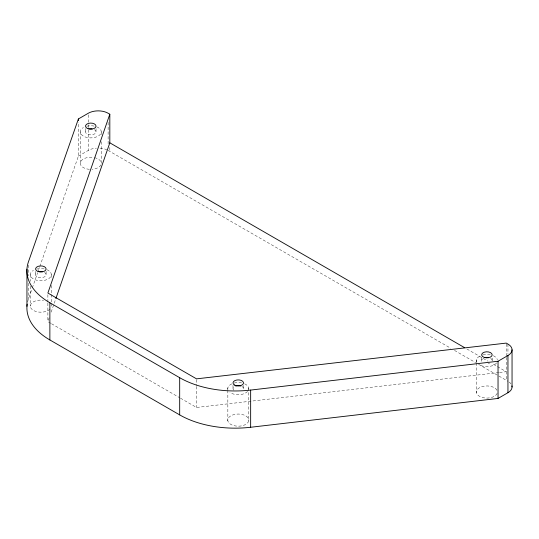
<?xml version="1.0" encoding="UTF-8"?>
<svg xmlns="http://www.w3.org/2000/svg" width="539" height="539" viewBox="0 0 539 539"><rect width="100%" height="100%" fill="white"/><g stroke="black" fill="none" stroke-linecap="round" stroke-linejoin="round"><path stroke-width="0.4" stroke-dasharray="2.69 2.02" d="M50.794 323.319L47.877 321.635L49.258 317.666M51.185 312.101L55.584 299.388M27.597 301.907A78.424 45.276 0 0 1 28.452 298.977L32.057 288.661M32.333 287.866L37.609 272.795M37.885 272L39.549 267.236M39.825 266.448L78.384 156.155L78.384 122.265M78.384 156.155L88.295 150.428A14.014 8.092 0 0 1 96.38 148.131M180.504 398.206L196.54 407.464L498.73 372.57M499.565 372.476L506.242 371.701L491.669 363.286M466.889 348.982L488.024 361.184M108.117 150.428L450.86 348.309M454.505 350.417L475.634 362.619M478.551 364.297L507.947 381.268M51.522 323.744L179.777 397.789M507.947 344.077L507.947 353.995M506.242 343.936L506.242 356.555M506.242 357.397L506.242 380.285M492.174 358.091L492.174 360.544M481.664 357.276L481.664 360.544M476.496 359.756L476.496 362.235M476.496 362.996L476.496 392.81M248.688 387.851L248.688 420.905A10.51 6.07 0 0 1 231.864 424.927A10.51 6.07 0 0 1 234.243 414.504A10.51 6.07 0 0 1 248.688 420.905M243.52 385.372L243.52 388.639M233.01 385.372L233.01 388.639M227.842 387.851L227.842 389.508M227.842 390.33L227.842 420.905M196.54 379.699L196.54 385.587M196.54 386.429L196.54 407.464M109.821 147.511L109.821 151.412M108.117 122.333L108.117 143.819M101.285 131.833L101.285 135.148M101.285 141.77L101.285 163.304A10.51 6.07 0 0 0 94.15 157.556M96.03 128.565L96.03 131.833M88.295 114.895L88.295 123.983M88.295 124.812L88.295 128.942M88.295 129.771L88.295 150.428M85.519 128.565L85.519 131.833M80.264 131.833L80.264 163.304M51.353 274.661L51.353 278.798M51.353 285.427L51.353 293.708M51.353 294.537L51.353 302.817M51.353 303.646L51.353 306.132M47.877 294.712L47.877 302.285M47.877 303.127L47.877 321.635M46.098 271.393L46.098 274.661M35.587 271.393L35.587 274.661M30.325 274.661L30.325 281.284M30.325 286.256L30.325 306.132M28.452 265.094L28.452 275.833M28.452 283.271L28.452 298.977M489.547 363.171A5.255 3.032 0 0 1 488.28 363.475M481.839 361.332A5.255 3.032 0 0 1 483.2 358.401M490.631 358.401A5.255 3.032 0 0 1 491.992 361.332M94.493 129.69A5.255 3.032 0 0 1 94.493 133.982A5.255 3.032 0 0 1 87.055 133.982A5.255 3.032 0 0 1 87.055 129.69M44.555 272.512A5.255 3.032 0 0 1 44.555 276.803A5.255 3.032 0 0 1 37.124 276.803A5.255 3.032 0 0 1 37.124 272.512M233.71 390.155A5.255 3.032 0 0 1 234.546 386.497M241.977 386.497A5.255 3.032 0 0 1 243.338 389.427M49.945 309.164A10.51 6.07 0 0 1 36.396 311.63A10.51 6.07 0 0 1 30.966 304.057A10.51 6.07 0 0 1 43.558 300.27M46.866 269.689A10.51 6.07 0 0 1 49.089 278.42A10.51 6.07 0 0 1 33.856 279.195A10.51 6.07 0 0 1 33.405 270.369M36.82 269.055A10.51 6.07 0 0 1 46.098 269.406M100.928 164.873A10.51 6.07 0 0 1 92.149 169.32M89.4 169.32A10.51 6.07 0 0 1 80.466 162.124A10.51 6.07 0 0 1 93.496 157.442M96.804 126.86A10.51 6.07 0 0 1 99.021 135.599A10.51 6.07 0 0 1 83.788 136.367A10.51 6.07 0 0 1 83.343 127.541M86.752 126.227A10.51 6.07 0 0 1 96.03 126.577M497.18 393.329A10.51 6.07 0 0 1 481.017 397.041A10.51 6.07 0 0 1 481.017 386.995A10.51 6.07 0 0 1 497.18 390.701M496.628 362.868A10.51 6.07 0 0 1 479.164 364.647M476.894 362.37A10.51 6.07 0 0 1 480.519 355.733M482.897 354.938A10.51 6.07 0 0 1 490.941 354.938M493.313 355.733A10.51 6.07 0 0 1 497.335 359.756M247.59 391.442A10.51 6.07 0 0 1 229.924 392.338M227.842 389.434A10.51 6.07 0 0 1 231.864 383.829M234.243 383.034A10.51 6.07 0 0 1 242.287 383.034M244.666 383.829A10.51 6.07 0 0 1 248.688 389.434M100.038 148.131A14.014 8.092 0 0 1 106.742 149.734M509.153 382.063A14.014 8.092 0 0 1 510.985 383.896"/><path stroke-width="0.81" d="M49.871 339.954L49.871 302.763A78.424 45.276 0 0 1 28.452 261.786L78.384 118.964L88.295 113.237A14.014 8.092 0 0 1 108.117 113.237L109.821 114.221L47.877 293.027L196.54 378.856L506.242 343.094L507.947 344.077A14.014 8.092 0 0 1 507.947 355.518L507.947 392.715L498.036 398.436L250.648 427.265A78.424 45.276 0 0 1 179.682 414.895L49.871 339.954A78.424 45.276 0 0 1 27.179 304.124M55.861 298.593L109.821 142.828L109.821 114.221M49.871 302.763L179.682 377.704A78.424 45.276 0 0 0 250.648 390.074L498.036 361.245L507.947 355.518M109.821 142.828L464.706 347.722M512.05 349.798L512.05 386.989M498.036 361.245L498.036 398.436M250.648 390.074L250.648 427.265M179.682 377.704L179.682 414.895M78.384 118.964L78.384 120.615M26.95 269.156L26.95 306.347M485.558 357.613A5.255 3.032 0 0 1 488.28 357.613M89.413 128.902A5.255 3.032 0 0 1 92.135 128.902M39.482 271.73A5.255 3.032 0 0 1 42.204 271.73M235.637 386.012A5.255 3.032 0 0 1 240.893 386.012M511.929 385.937A14.014 8.092 0 0 1 507.947 392.715M484.291 357.451A5.255 3.032 0 0 0 492.174 354.824A5.255 3.032 0 0 0 484.291 352.196A5.255 3.032 0 0 0 484.291 357.451M88.147 128.74A5.255 3.032 0 0 0 96.03 126.113A5.255 3.032 0 0 0 88.147 123.485A5.255 3.032 0 0 0 88.147 128.74M38.215 271.568A5.255 3.032 0 0 0 46.098 268.941A5.255 3.032 0 0 0 38.215 266.313A5.255 3.032 0 0 0 38.215 271.568M234.546 385.068A5.255 3.032 0 0 0 243.338 383.707A5.255 3.032 0 0 0 236.904 379.988A5.255 3.032 0 0 0 234.546 385.068"/></g></svg>
